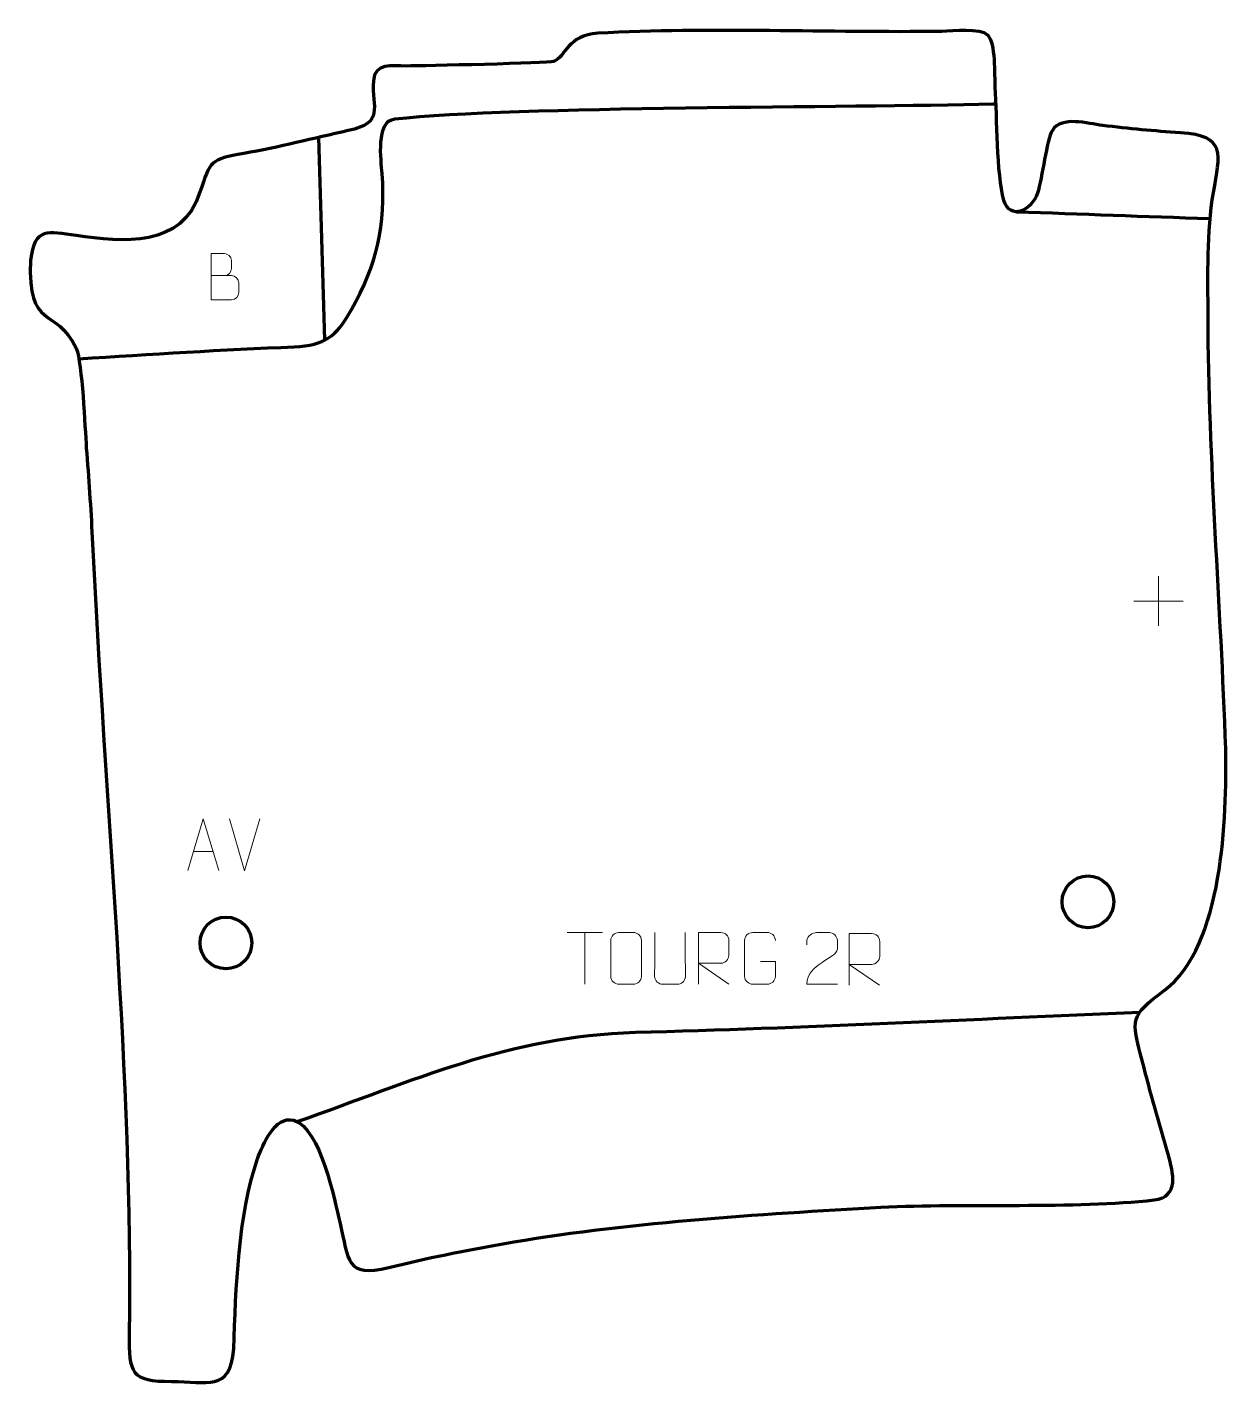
# Model space of a CAD drawing. Header units: millimetres. Extents: x -454 to 126, y 91 to 750.
import ezdxf

# ---------------------------------------------------------------- set-up
doc = ezdxf.new("R2010")
doc.units = ezdxf.units.MM
doc.header["$MEASUREMENT"] = 0
doc.layers.add('layer 1', color=7, linetype='Continuous')
doc.layers.add('layer 2', color=7, linetype='Continuous')

msp = doc.modelspace()

# ---------------------------------------------------------------- linework, layer by layer
at = {"layer": 'layer 1', "color": 142, "lineweight": 200}
for centre in [(58.5087, 327.9781), (-357.8135, 308.1338)]:
    msp.add_ellipse(centre, major_axis=(0, 12.5), ratio=1, dxfattribs=at)
at = {"layer": 'layer 1', "color": 142, "lineweight": 158}
for points, knots in [([(-428.8199, 590.1495), (-394.3707, 592.142), (-359.2257, 594.6817), (-324.8183, 595.8994), (-324.8183, 595.8994), (-309.7341, 596.8358), (-304.8212, 600.5187), (-297.3569, 613.5503), (-297.3569, 613.5503), (-284.515, 635.9703), (-280.5947, 654.8553), (-282.3599, 679.5493), (-282.3599, 679.5493), (-282.8198, 685.9832), (-285.5326, 704.9406), (-276.2765, 705.9348), (-276.2765, 705.9348), (-217.5789, 712.239), (-56.9642, 711.4465), (12.5953, 713.1341), (12.5953, 713.1341), (12.5953, 713.1341), (14.0956, 713.1705), (14.0956, 713.1705)], [0, 0, 0, 0, 0.14285714, 0.14285714, 0.14285714, 0.14285714, 0.28571429, 0.28571429, 0.28571429, 0.28571429, 0.42857143, 0.42857143, 0.42857143, 0.42857143, 0.57142857, 0.57142857, 0.57142857, 0.57142857, 0.71428571, 0.71428571, 0.71428571, 0.71428571, 1, 1, 1, 1]), ([(-323.3351, 221.8562), (-266.8972, 241.686), (-221.4772, 263.0968), (-160.062, 265.0266), (-160.062, 265.0266), (-79.1175, 266.9922), (2.5384, 271.4502), (83.512, 274.6795)], [0, 0, 0, 0, 0.33333333, 0.33333333, 0.33333333, 0.33333333, 1, 1, 1, 1])]:
    msp.add_open_spline(points, degree=3, knots=knots, dxfattribs=at)
for points in [[(-309.9621, 599.2391), (-309.9621, 599.2391), (-313.0076, 697.0061), (-313.0076, 697.0061)], [(23.9501, 661.1361), (55.067, 660.0256), (86.184, 658.9147), (117.3009, 657.8045)]]:
    msp.add_open_spline(points, degree=3, dxfattribs=at)
at = {"layer": 'layer 1', "color": 250, "lineweight": 9}
for points, knots in [([(-364.9148, 630.2566), (-361.6558, 630.257), (-358.3964, 630.257), (-355.1367, 630.2566), (-355.1367, 630.2566), (-353.3674, 630.2411), (-351.6445, 628.6861), (-351.6445, 626.8503), (-351.6445, 626.8503), (-351.6448, 625.8395), (-351.6448, 623.1082), (-351.6445, 622.0971), (-351.6445, 622.0971), (-351.6286, 620.433), (-353.0099, 618.6292), (-355.0893, 618.6444), (-355.0893, 618.6444), (-358.3493, 618.6447), (-361.609, 618.6447), (-364.8683, 618.6444), (-364.8683, 618.6444), (-364.8683, 626.0948), (-364.8683, 633.5449), (-364.8683, 640.9947), (-364.8683, 640.9947), (-362.7422, 640.9947), (-360.6158, 640.9947), (-358.4893, 640.9947), (-358.4893, 640.9947), (-356.9838, 641.0105), (-355.1058, 639.2993), (-355.0899, 637.5416), (-355.0899, 637.5416), (-355.0903, 635.691), (-355.0903, 635.5603), (-355.0899, 633.7094), (-355.0899, 633.7094), (-355.0745, 631.8588), (-356.7354, 630.2411), (-358.5358, 630.2566)], [0, 0, 0, 0, 0.09090909, 0.09090909, 0.09090909, 0.09090909, 0.18181818, 0.18181818, 0.18181818, 0.18181818, 0.27272727, 0.27272727, 0.27272727, 0.27272727, 0.36363636, 0.36363636, 0.36363636, 0.36363636, 0.45454545, 0.45454545, 0.45454545, 0.45454545, 0.54545455, 0.54545455, 0.54545455, 0.54545455, 0.63636364, 0.63636364, 0.63636364, 0.63636364, 0.72727273, 0.72727273, 0.72727273, 0.72727273, 0.81818182, 0.81818182, 0.81818182, 0.81818182, 1, 1, 1, 1]), ([(-376.1143, 343.0185), (-376.1143, 343.0185), (-368.7433, 367.972), (-368.7433, 367.972), (-368.7433, 367.972), (-368.7433, 367.972), (-361.1734, 343.0185), (-361.1734, 343.0185)], [0, 0, 0, 0, 0.33333333, 0.33333333, 0.33333333, 0.33333333, 1, 1, 1, 1]), ([(-168.031, 313.1506), (-165.7053, 313.1506), (-163.3792, 313.1506), (-161.0531, 313.1506), (-161.0531, 313.1506), (-159.1065, 313.1862), (-157.1151, 311.6946), (-157.0884, 309.257), (-157.0884, 309.257), (-157.0888, 303.5101), (-157.0888, 297.7628), (-157.0884, 292.0151), (-157.0884, 292.0151), (-157.2282, 289.6917), (-158.9054, 288.2121), (-161.0531, 288.2013), (-161.0531, 288.2013), (-163.385, 288.2017), (-165.7169, 288.2017), (-168.0484, 288.2013), (-168.0484, 288.2013), (-169.9734, 288.0959), (-171.9455, 289.9804), (-171.9343, 291.9977), (-171.9343, 291.9977), (-171.934, 297.7678), (-171.934, 303.5375), (-171.9343, 309.3068), (-171.9343, 309.3068), (-171.9301, 311.4449), (-170.1834, 313.1641), (-168.031, 313.1506)], [0, 0, 0, 0, 0.11111111, 0.11111111, 0.11111111, 0.11111111, 0.22222222, 0.22222222, 0.22222222, 0.22222222, 0.33333333, 0.33333333, 0.33333333, 0.33333333, 0.44444444, 0.44444444, 0.44444444, 0.44444444, 0.55555556, 0.55555556, 0.55555556, 0.55555556, 0.66666667, 0.66666667, 0.66666667, 0.66666667, 0.77777778, 0.77777778, 0.77777778, 0.77777778, 1, 1, 1, 1]), ([(-136.0056, 313.1548), (-136.006, 307.6153), (-135.9102, 297.4135), (-135.9098, 291.8731), (-135.9098, 291.8731), (-136.0496, 289.6336), (-137.7268, 288.2074), (-139.8745, 288.1969), (-139.8745, 288.1969), (-142.2064, 288.1973), (-144.5383, 288.1973), (-146.8698, 288.1969), (-146.8698, 288.1969), (-148.7948, 288.0954), (-150.7669, 289.9119), (-150.7557, 291.8564), (-150.7557, 291.8564), (-150.7554, 297.4183), (-150.66, 307.5937), (-150.6604, 313.1548)], [0, 0, 0, 0, 0.16666667, 0.16666667, 0.16666667, 0.16666667, 0.33333333, 0.33333333, 0.33333333, 0.33333333, 0.5, 0.5, 0.5, 0.5, 0.66666667, 0.66666667, 0.66666667, 0.66666667, 1, 1, 1, 1]), ([(-129.603, 288.2011), (-129.603, 288.2011), (-129.603, 313.1546), (-129.603, 313.1546), (-129.603, 313.1546), (-126.0082, 313.1546), (-122.4127, 313.1546), (-118.8175, 313.1546), (-118.8175, 313.1546), (-116.4922, 313.1169), (-114.9349, 311.6269), (-114.939, 309.2605), (-114.939, 309.2605), (-114.9394, 307.225), (-114.9394, 304.1656), (-114.939, 302.1296), (-114.939, 302.1296), (-114.9455, 300.2541), (-116.7578, 298.3123), (-118.7673, 298.2932), (-118.7673, 298.2932), (-118.7673, 298.2932), (-129.603, 298.2932), (-129.603, 298.2932), (-129.603, 298.2932), (-129.603, 298.2932), (-114.9483, 288.2011), (-114.9483, 288.2011)], [0, 0, 0, 0, 0.125, 0.125, 0.125, 0.125, 0.25, 0.25, 0.25, 0.25, 0.375, 0.375, 0.375, 0.375, 0.5, 0.5, 0.5, 0.5, 0.625, 0.625, 0.625, 0.625, 0.75, 0.75, 0.75, 0.75, 1, 1, 1, 1]), ([(-99.6336, 299.1835), (-99.6336, 299.1835), (-92.4655, 299.1835), (-92.4655, 299.1835), (-92.4655, 299.1835), (-92.4655, 299.1835), (-92.4655, 292.0154), (-92.4655, 292.0154), (-92.4655, 292.0154), (-92.6052, 289.692), (-94.2824, 288.2124), (-96.4302, 288.2016), (-96.4302, 288.2016), (-98.762, 288.202), (-101.094, 288.202), (-103.4255, 288.2016), (-103.4255, 288.2016), (-105.3504, 288.0962), (-107.3226, 289.9807), (-107.3114, 291.998), (-107.3114, 291.998), (-107.311, 297.7681), (-107.311, 303.5378), (-107.3114, 309.3071), (-107.3114, 309.3071), (-107.3072, 311.4452), (-105.5604, 313.1644), (-103.4081, 313.151), (-103.4081, 313.151), (-101.0824, 313.151), (-98.7563, 313.151), (-96.4302, 313.151), (-96.4302, 313.151), (-94.4835, 313.1864), (-92.4921, 311.6949), (-92.4655, 309.2572)], [0, 0, 0, 0, 0.1, 0.1, 0.1, 0.1, 0.2, 0.2, 0.2, 0.2, 0.3, 0.3, 0.3, 0.3, 0.4, 0.4, 0.4, 0.4, 0.5, 0.5, 0.5, 0.5, 0.6, 0.6, 0.6, 0.6, 0.7, 0.7, 0.7, 0.7, 0.8, 0.8, 0.8, 0.8, 1, 1, 1, 1]), ([(-62.5171, 288.1874), (-67.4315, 288.1877), (-72.3459, 288.1877), (-77.26, 288.1874), (-77.26, 288.1874), (-77.26, 298.1197), (-62.609, 300.7609), (-62.5171, 305.0712), (-62.5171, 305.0712), (-62.5174, 306.4953), (-62.5174, 307.919), (-62.5171, 309.3423), (-62.5171, 309.3423), (-62.534, 311.4194), (-64.6568, 313.1442), (-66.3278, 313.1615), (-66.3278, 313.1615), (-68.401, 313.1611), (-70.4739, 313.1611), (-72.5463, 313.1615), (-72.5463, 313.1615), (-74.3684, 313.178), (-77.1931, 311.3859), (-77.26, 309.2923), (-77.26, 309.2923), (-77.26, 309.2923), (-77.26, 307.2375), (-77.26, 307.2375)], [0, 0, 0, 0, 0.125, 0.125, 0.125, 0.125, 0.25, 0.25, 0.25, 0.25, 0.375, 0.375, 0.375, 0.375, 0.5, 0.5, 0.5, 0.5, 0.625, 0.625, 0.625, 0.625, 0.75, 0.75, 0.75, 0.75, 1, 1, 1, 1]), ([(-56.7471, 287.6687), (-56.7471, 287.6687), (-56.7471, 312.6222), (-56.7471, 312.6222), (-56.7471, 312.6222), (-53.1523, 312.6222), (-49.5568, 312.6222), (-45.9616, 312.6222), (-45.9616, 312.6222), (-43.6363, 312.5845), (-42.079, 311.0945), (-42.0831, 308.7281), (-42.0831, 308.7281), (-42.0835, 306.6926), (-42.0835, 303.6332), (-42.0831, 301.5972), (-42.0831, 301.5972), (-42.0896, 299.7217), (-43.9019, 297.7799), (-45.9114, 297.7608), (-45.9114, 297.7608), (-45.9114, 297.7608), (-56.7471, 297.7608), (-56.7471, 297.7608), (-56.7471, 297.7608), (-56.7471, 297.7608), (-42.0924, 287.6687), (-42.0924, 287.6687)], [0, 0, 0, 0, 0.125, 0.125, 0.125, 0.125, 0.25, 0.25, 0.25, 0.25, 0.375, 0.375, 0.375, 0.375, 0.5, 0.5, 0.5, 0.5, 0.625, 0.625, 0.625, 0.625, 0.75, 0.75, 0.75, 0.75, 1, 1, 1, 1])]:
    msp.add_open_spline(points, degree=3, knots=knots, dxfattribs=at)
for points in [[(92.5706, 485.1752), (92.5706, 485.1752), (92.5706, 461.1973), (92.5706, 461.1973)], [(80.5817, 473.1862), (80.5817, 473.1862), (104.5596, 473.1862), (104.5596, 473.1862)], [(-348.7548, 343.0112), (-348.7548, 343.0112), (-356.0766, 367.9648), (-356.0766, 367.9648)], [(-341.4329, 367.9648), (-341.4329, 367.9648), (-348.7547, 343.0112), (-348.7547, 343.0112)], [(-373.3917, 352.2679), (-373.3917, 352.2679), (-363.896, 352.2679), (-363.896, 352.2679)], [(-193.005, 313.1274), (-193.005, 313.1274), (-176.0178, 313.1274), (-176.0178, 313.1274)], [(-184.5112, 288.1974), (-184.5112, 288.1974), (-184.5112, 313.1509), (-184.5112, 313.1509)]]:
    msp.add_open_spline(points, degree=3, dxfattribs=at)
at = {"layer": 'layer 2', "color": 242, "lineweight": 158}
msp.add_open_spline([(125.0356, 401.8066), (125.5056, 368.7105), (124.0336, 306.9321), (95.3558, 285.2187), (95.3558, 285.2187), (78.6413, 272.5633), (79.521, 271.7826), (84.6683, 251.314), (84.6683, 251.314), (88.5959, 236.0456), (92.9619, 221.2427), (97.1768, 206.098), (97.1768, 206.098), (99.7089, 196.9996), (102.833, 185.7572), (90.5082, 184.0764), (90.5082, 184.0764), (52.1136, 179.6586), (-0.5695, 182.6564), (-41.4788, 180.5338), (-41.4788, 180.5338), (-98.9124, 177.3646), (-167.9281, 172.9239), (-224.1276, 162.8947), (-224.1276, 162.8947), (-242.7611, 159.541), (-260.7609, 156.0093), (-279.1534, 151.4587), (-279.1534, 151.4587), (-300.1531, 146.2631), (-298.4698, 155.2835), (-302.6697, 172.6738), (-302.6697, 172.6738), (-305.6636, 184.9335), (-311.8678, 218.1816), (-325.0184, 222.5952), (-325.0184, 222.5952), (-334.3931, 224.6852), (-339.9575, 210.7948), (-342.5478, 203.9376), (-342.5478, 203.9376), (-351.9798, 175.9953), (-352.9829, 141.5569), (-353.9743, 112.1499), (-353.9743, 112.1499), (-355.7977, 91.0071), (-366.9638, 96.5931), (-384.0109, 96.4754), (-384.0109, 96.4754), (-403.7174, 96.3395), (-404.7234, 100.5854), (-404.4544, 119.3827), (-404.4544, 119.3827), (-402.7096, 241.2972), (-416.5112, 379.6662), (-422.3622, 503.6575), (-422.3622, 503.6575), (-423.0489, 518.2083), (-424.1199, 532.5569), (-425.2167, 547.0818), (-425.2167, 547.0818), (-425.9697, 557.1868), (-427.0978, 587.6138), (-430.0975, 595.2495), (-430.0975, 595.2495), (-439.9217, 615.7183), (-453.721, 603.4919), (-452.1577, 637.6872), (-452.1577, 637.6872), (-450.3982, 653.844), (-443.6079, 651.5297), (-430.1399, 649.5761), (-430.1399, 649.5761), (-407.5225, 646.3822), (-378.9289, 643.6108), (-370.3244, 670.5248), (-370.3244, 670.5248), (-365.4847, 685.663), (-365.2559, 686.4662), (-349.1569, 689.2479), (-349.1569, 689.2479), (-332.3502, 692.1517), (-315.4241, 696.5981), (-298.696, 700.2787), (-298.696, 700.2787), (-280.8798, 704.1988), (-287.5087, 711.0071), (-286.5643, 724.2976), (-286.5643, 724.2976), (-285.9263, 733.2758), (-277.958, 731.4189), (-270.5407, 731.4474), (-270.5407, 731.4474), (-262.4576, 731.5226), (-201.861, 732.811), (-199.6324, 733.6293), (-199.6324, 733.6293), (-193.6612, 735.822), (-192.7918, 746.5228), (-178.2485, 747.2961), (-178.2485, 747.2961), (-124.5597, 750.1507), (-66.3264, 747.4682), (-12.0061, 748.1592), (-12.0061, 748.1592), (-6.6839, 748.2269), (6.516, 749.8929), (10.1842, 746.4068), (10.1842, 746.4068), (14.1367, 742.6506), (13.4041, 727.0358), (13.7479, 721.1791), (13.7479, 721.1791), (14.5938, 706.5129), (14.3518, 679.8183), (17.918, 666.5866), (17.918, 666.5866), (21.049, 656.8714), (31.0153, 661.4639), (34.1123, 670.0563), (34.1123, 670.0563), (36.5777, 677.6103), (38.4046, 695.7756), (41.3133, 700.3786), (41.3133, 700.3786), (45.8108, 707.4962), (58.3712, 703.6838), (65.5931, 702.7763), (65.5931, 702.7763), (78.4061, 701.2105), (90.3474, 700.0489), (103.2334, 699.2211), (103.2334, 699.2211), (125.3694, 697.7992), (122.4034, 688.9655), (119.1258, 670.4717), (119.1258, 670.4717), (115.835, 651.2591), (116.451, 630.2435), (116.5216, 610.6764), (116.5216, 610.6764), (116.7729, 541.0478), (122.6954, 471.403), (125.0356, 401.8066)], degree=3, knots=[0, 0, 0, 0, 0.02702703, 0.02702703, 0.02702703, 0.02702703, 0.05405405, 0.05405405, 0.05405405, 0.05405405, 0.08108108, 0.08108108, 0.08108108, 0.08108108, 0.10810811, 0.10810811, 0.10810811, 0.10810811, 0.13513514, 0.13513514, 0.13513514, 0.13513514, 0.16216216, 0.16216216, 0.16216216, 0.16216216, 0.18918919, 0.18918919, 0.18918919, 0.18918919, 0.21621622, 0.21621622, 0.21621622, 0.21621622, 0.24324324, 0.24324324, 0.24324324, 0.24324324, 0.27027027, 0.27027027, 0.27027027, 0.27027027, 0.2972973, 0.2972973, 0.2972973, 0.2972973, 0.32432432, 0.32432432, 0.32432432, 0.32432432, 0.35135135, 0.35135135, 0.35135135, 0.35135135, 0.37837838, 0.37837838, 0.37837838, 0.37837838, 0.40540541, 0.40540541, 0.40540541, 0.40540541, 0.43243243, 0.43243243, 0.43243243, 0.43243243, 0.45945946, 0.45945946, 0.45945946, 0.45945946, 0.48648649, 0.48648649, 0.48648649, 0.48648649, 0.51351351, 0.51351351, 0.51351351, 0.51351351, 0.54054054, 0.54054054, 0.54054054, 0.54054054, 0.56756757, 0.56756757, 0.56756757, 0.56756757, 0.59459459, 0.59459459, 0.59459459, 0.59459459, 0.62162162, 0.62162162, 0.62162162, 0.62162162, 0.64864865, 0.64864865, 0.64864865, 0.64864865, 0.67567568, 0.67567568, 0.67567568, 0.67567568, 0.7027027, 0.7027027, 0.7027027, 0.7027027, 0.72972973, 0.72972973, 0.72972973, 0.72972973, 0.75675676, 0.75675676, 0.75675676, 0.75675676, 0.78378378, 0.78378378, 0.78378378, 0.78378378, 0.81081081, 0.81081081, 0.81081081, 0.81081081, 0.83783784, 0.83783784, 0.83783784, 0.83783784, 0.86486486, 0.86486486, 0.86486486, 0.86486486, 0.89189189, 0.89189189, 0.89189189, 0.89189189, 0.91891892, 0.91891892, 0.91891892, 0.91891892, 0.94594595, 0.94594595, 0.94594595, 0.94594595, 1, 1, 1, 1], dxfattribs=at)

doc.saveas('drawing.dxf')
